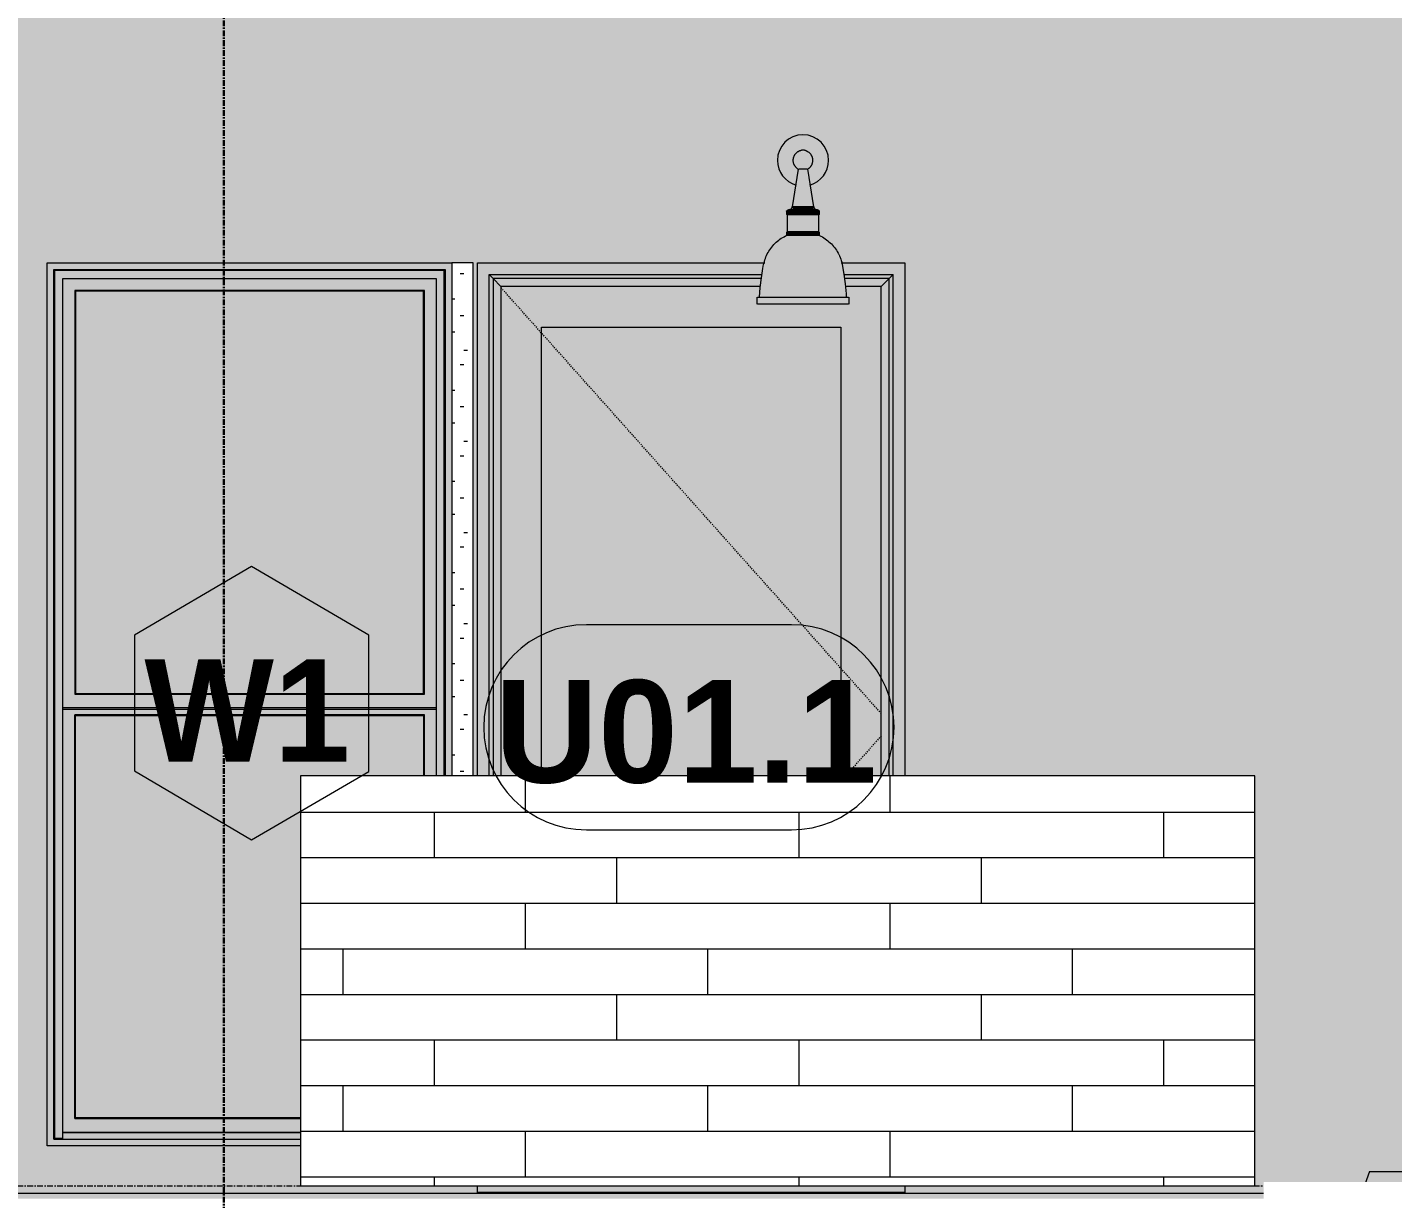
# Model space of a CAD drawing. Header units: inches. Extents: x 1718 to 6958, y -253 to 585.
# Drawn here: x 2810.1 to 2929.9, y -1.1 to 101.7 of the extents above; entities that cross this region are included whole.
import ezdxf

# ---------------------------------------------------------------- set-up
doc = ezdxf.new("R2010")
doc.units = ezdxf.units.IN
doc.header["$MEASUREMENT"] = 0
for name, pattern in [('Dash 1_16_', [0.125, 0.0625, -0.0625]), ('Grid Line 1_2_', [0.875, 0.5, -0.125, 0.125, -0.125]), ('Grid Line 1_2__2_', [0.875, 0.5, -0.125, 0.125, -0.125])]:
    doc.linetypes.add(name, pattern=pattern)
for name, color, linetype, lineweight in [('0-1', 7, 'Continuous', 5), ('A-ANNO-DIMS', 211, 'Continuous', 9), ('A-ANNO-DIMS-96', 211, 'Continuous', 9), ('A-DOOR-7', 31, 'Continuous', 9), ('A-DOOR-9', 31, 'Dash 1_16_', 9), ('A-DOOR-FRAM', 31, 'Continuous', 9), ('A-DOOR-GLAZ', 31, 'Continuous', 9), ('A-DOOR-IDEN', 31, 'Continuous', 9), ('A-FLOR-5', 192, 'Continuous', 5), ('A-FLOR-6', 192, 'Continuous', 9), ('A-FLOR-LEVL-5', 51, 'Grid Line 1_2_', 9), ('A-GLAZ-1', 151, 'Continuous', 9), ('A-GLAZ-2', 57, 'Continuous', 9), ('A-GLAZ-IDEN', 152, 'Continuous', 9), ('A-WALL-7', 113, 'Continuous', 9), ('A-WALL-PATT-3', 111, 'Continuous', 9), ('E-LITE-EQPM', 33, 'Continuous', 9), ('M-EQPM', 50, 'Continuous', 9), ('S-GRID-1', 1, 'Grid Line 1_2__2_', 30)]:
    doc.layers.add(name, color=color, linetype=linetype, lineweight=lineweight)
doc.styles.add('Arial_B', font='arialbd.ttf', dxfattribs={"height": 9})
doc.styles.add('Century Gothic', font='ufonts.com_century-gothic.ttf', dxfattribs={"height": 9})
doc.styles.add('Century Gothic_B', font='GOTHICB.TTF', dxfattribs={"height": 9})
doc.dimstyles.new('OD__1__Tol__', dxfattribs={"dimscale": 12, "dimtxt": 9.397514, "dimasz": 1, "dimexe": 0.75, "dimexo": 0.5, "dimgap": 0.125, "dimtad": 1, "dimdec": 0, "dimzin": 3, "dimdsep": 46, "dimlunit": 4, "dimtxsty": 'Century Gothic', "dimblk1": 'OBLIQUE', "dimblk2": 'OBLIQUE', "dimsah": 1, "dimcen": 0.09, "dimdle": 0.75, "dimazin": 0, "dimtfac": 1, "dimtdec": 4, "dimtix": 1, "dimtmove": 0, "dimatfit": 3, "dimfxl": 1, "dimtvp": 1, "dimtfill": 1, "dimfrac": 2, "dimtolj": 1, "dimtzin": 0, "dimarcsym": 2})

# ---------------------------------------------------------------- blocks, each defined once
blk = doc.blocks.new('CTR - 1st Phase - Structure_rvt-1-BUILDING ELEVATION - COURTYARD - LOOKING WEST')
at = {"layer": 'S-GRID-1'}
blk.add_line((2827.32, -159.84), (2827.32, 470.5), dxfattribs=at)
blk = doc.blocks.new('Bayer Built Door - VISTAGRANDE FLUSH - 37-1_2__ x 81-3_4__ - 1ST FLOOR-V16-BUILDING ELEVATION - COURTYARD - LOOKING WEST')
at = {"layer": 'A-DOOR-FRAM'}
h = blk.add_hatch(color=256, dxfattribs=at)
h.paths.add_polyline_path([(2849.57, 36), (2850.6, 36), (2850.6, 79.97), (2874.57, 79.97), (2874.74, 81), (2849.57, 81), (2849.57, 48.41)], flags=0)
h.paths.add_polyline_path([(2886.04, 36), (2887.07, 36), (2887.07, 81), (2881.48, 81), (2881.57, 80.66), (2881.71, 79.97), (2886.04, 79.97), (2886.04, 48.41)], flags=0)
h = blk.add_hatch(color=256, dxfattribs=at)
h.paths.add_polyline_path([(2885.59, 79.62), (2885.7, 79.62), (2886.04, 79.97), (2881.71, 79.97), (2881.81, 79.62), (2885.01, 79.62)], flags=0)
h.paths.add_polyline_path([(2850.95, 79.62), (2874.5, 79.62), (2874.57, 79.97), (2850.6, 79.97), (2850.76, 79.81)], flags=0)
for points in [[(2850.95, 36), (2850.95, 79.62), (2850.6, 79.97), (2850.6, 36)], [(2851.06, 36), (2851.64, 36), (2851.64, 78.94), (2850.95, 79.62), (2850.95, 36)], [(2885.7, 36), (2885.7, 79.62), (2885.01, 78.94), (2885.01, 36), (2885.59, 36)], [(2886.04, 36), (2886.04, 79.97), (2885.7, 79.62), (2885.7, 36)], [(2855.2, 36), (2855.2, 75.37), (2881.45, 75.37), (2881.45, 36), (2885.01, 36), (2885.01, 78.94), (2881.85, 78.94), (2881.89, 77.98), (2882.13, 77.98), (2882.13, 77.38), (2874.14, 77.38), (2874.14, 77.98), (2874.39, 77.99), (2874.39, 78.94), (2851.64, 78.94), (2851.64, 36), (2853.64, 36)], [(2887.07, -0.63), (2887.07, -0.63), (2887.06, 0), (2849.57, 0), (2849.58, -0.63), (2886.32, -0.63)]]:
    blk.add_hatch(color=256, dxfattribs=at).paths.add_polyline_path(points, flags=0)
h = blk.add_hatch(color=256, dxfattribs=at)
h.paths.add_polyline_path([(2885.01, 78.94), (2885.7, 79.62), (2881.78, 79.6), (2881.81, 79.42), (2881.86, 78.94), (2882.13, 78.94)], flags=0)
h.paths.add_polyline_path([(2851.64, 78.94), (2874.42, 78.94), (2874.46, 79.62), (2850.95, 79.62), (2851.58, 78.99)], flags=0)
at = {"layer": 'A-DOOR-GLAZ'}
blk.add_hatch(color=256, dxfattribs=at).paths.add_polyline_path([(2881.45, 36), (2881.45, 75.37), (2855.2, 75.37), (2855.2, 36), (2865.37, 36)], flags=0)
at = {"layer": 'A-DOOR-9'}
for p, q in [((2885.01, 41.45), (2851.64, 78.83)), ((2885.01, 39.49), (2881.9, 36))]:
    blk.add_line(p, q, dxfattribs=at)
at = {"layer": 'A-DOOR-FRAM'}
for p, q in [((2850.6, 36), (2850.6, 79.97)), ((2850.6, 79.97), (2874.57, 79.97)), ((2850.6, 36), (2850.6, 79.97)), ((2850.6, 79.97), (2874.57, 79.97)), ((2850.6, 79.97), (2850.95, 79.62)), ((2850.95, 79.62), (2851.64, 78.94)), ((2874.5, 79.62), (2850.95, 79.62)), ((2850.95, 79.62), (2850.95, 36)), ((2881.71, 79.97), (2886.04, 79.97)), ((2881.71, 79.97), (2886.04, 79.97)), ((2885.7, 79.62), (2881.77, 79.62)), ((2885.7, 79.62), (2885.01, 78.94)), ((2886.04, 79.97), (2885.7, 79.62)), ((2885.7, 36), (2885.7, 79.62)), ((2886.04, 36), (2886.04, 79.97)), ((2886.04, 36), (2886.04, 79.97)), ((2874.42, 78.94), (2851.64, 78.94)), ((2851.64, 78.94), (2851.64, 36)), ((2885.01, 78.94), (2881.85, 78.94)), ((2885.01, 36), (2885.01, 78.94)), ((2855.2, 75.37), (2881.45, 75.37)), ((2855.2, 36), (2855.2, 75.37)), ((2881.45, 75.37), (2881.45, 36)), ((2849.57, -0.63), (2849.57, 0)), ((2849.57, -0.63), (2849.57, -0.58)), ((2887.07, -0.58), (2849.57, -0.58)), ((2887.07, 0), (2887.07, -0.63)), ((2887.07, -0.58), (2887.07, -0.63))]:
    blk.add_line(p, q, dxfattribs=at)
blk = doc.blocks.new('VISA-OW2400-02-SASS - OW2400-L30K-MVOLT-V22-BUILDING ELEVATION - COURTYARD - LOOKING WEST')
at = {"layer": 'E-LITE-EQPM'}
h = blk.add_hatch(color=256, dxfattribs=at)
h.paths.add_polyline_path([(2878.73, 87.83), (2879.26, 88.05), (2879.73, 88.41), (2880.08, 88.88), (2880.31, 89.42), (2880.39, 90), (2880.31, 90.58), (2880.08, 91.13), (2879.73, 91.59), (2879.26, 91.95), (2878.72, 92.17), (2878.14, 92.25), (2877.55, 92.17), (2877.01, 91.95), (2876.55, 91.59), (2876.19, 91.13), (2875.96, 90.58), (2875.89, 90), (2875.96, 89.42), (2876.19, 88.88), (2876.55, 88.41), (2877.01, 88.05), (2877.54, 87.83), (2877.75, 89.24), (2877.41, 89.55), (2877.37, 89.68), (2877.35, 89.69), (2877.3, 90.05), (2877.4, 90.32), (2877.41, 90.39), (2877.42, 90.44), (2877.72, 90.73), (2877.82, 90.75), (2877.98, 90.85), (2877.99, 90.79), (2878.05, 90.77), (2878.14, 90.71), (2878.2, 90.77), (2878.15, 90.79), (2878.23, 90.85), (2878.47, 90.71), (2878.39, 90.83), (2878.55, 90.75), (2878.69, 90.65), (2878.85, 90.46), (2878.96, 90.19), (2878.97, 90.02), (2878.9, 89.66), (2878.84, 89.63), (2878.75, 89.41), (2878.68, 89.35), (2878.5, 89.22), (2878.72, 87.89)], flags=0)
h.paths.add_polyline_path([(2878.14, 90.77), (2878.04, 90.79), (2878.07, 90.87), (2878.14, 90.77)], flags=0)
h = blk.add_hatch(color=256, dxfattribs=at)
h.paths.add_polyline_path([(2877.89, 89.22), (2878.14, 89.22), (2878.14, 90.71), (2877.98, 90.79), (2877.95, 90.79), (2877.94, 90.84), (2877.83, 90.79), (2877.79, 90.79), (2877.4, 90.41), (2877.4, 90.32), (2877.33, 90.2), (2877.31, 89.97), (2877.37, 89.68), (2877.41, 89.65), (2877.41, 89.54), (2877.77, 89.22), (2877.87, 89.22)], flags=0)
h.paths.add_polyline_path([(2878.14, 90.77), (2878.07, 90.87), (2878.04, 90.79), (2878.13, 90.77)], flags=0)
for points in [[(2878.43, 89.22), (2878.5, 89.22), (2878.82, 89.53), (2878.86, 89.67), (2878.9, 89.67), (2878.97, 89.82), (2878.97, 90.02), (2878.96, 90.19), (2878.82, 90.5), (2878.69, 90.65), (2878.47, 90.8), (2878.39, 90.81), (2878.39, 90.75), (2878.18, 90.84), (2878.14, 90.77), (2878.23, 90.77), (2878.14, 90.67), (2878.14, 89.22), (2878.41, 89.22)], [(2877.93, 85.93), (2878.14, 85.93), (2878.14, 89.22), (2877.77, 89.22), (2877.27, 85.93), (2877.86, 85.93)], [(2878.23, 85.93), (2879.04, 85.93), (2878.47, 89.22), (2878.14, 89.22), (2878.14, 85.93)], [(2877.84, 85.29), (2878.14, 85.29), (2878.13, 85.54), (2876.69, 85.54), (2876.69, 85.29), (2877.82, 85.29)], [(2876.88, 83.72), (2878.14, 83.72), (2878.14, 85.22), (2876.75, 85.22), (2876.78, 83.72), (2876.85, 83.72)], [(2877.86, 85.54), (2878.14, 85.54), (2878.13, 85.65), (2878.14, 85.67), (2878.13, 85.7), (2877.14, 85.67), (2877.13, 85.65), (2876.85, 85.62), (2876.78, 85.54), (2877.86, 85.54)], [(2877.24, 85.22), (2878.14, 85.22), (2878.12, 85.29), (2876.88, 85.29), (2876.94, 85.22), (2877.19, 85.22)], [(2878.13, 85.7), (2878.14, 85.73), (2878.14, 85.93), (2877.24, 85.93), (2877.19, 85.81), (2877.27, 85.81), (2877.27, 85.75), (2877.36, 85.73), (2877.39, 85.71), (2877.58, 85.72), (2877.79, 85.72), (2877.97, 85.7), (2878.03, 85.7)], [(2878.61, 85.7), (2878.89, 85.72), (2878.92, 85.75), (2879.04, 85.74), (2879.02, 85.77), (2879.04, 85.8), (2879.13, 85.78), (2879.13, 85.8), (2879.04, 85.93), (2878.14, 85.93), (2878.14, 85.7), (2878.52, 85.71), (2878.61, 85.7)], [(2878.83, 85.54), (2879.49, 85.54), (2879.39, 85.64), (2878.14, 85.7), (2878.14, 85.67), (2878.14, 85.65), (2878.14, 85.54), (2878.74, 85.54)], [(2878.14, 85.29), (2879.59, 85.29), (2879.59, 85.54), (2878.14, 85.54)], [(2878.83, 85.22), (2879.33, 85.22), (2879.39, 85.29), (2878.14, 85.29), (2878.14, 85.22), (2878.77, 85.22)], [(2879.43, 83.72), (2879.52, 83.72), (2879.52, 85.22), (2878.14, 85.22), (2878.14, 83.72), (2879.39, 83.72)], [(2874.94, 80.85), (2878.14, 80.85), (2878.14, 83.41), (2876.69, 83.41), (2875.8, 82.8), (2875.09, 81.93), (2874.74, 80.85)], [(2877.37, 83.41), (2878.14, 83.41), (2878.14, 83.66), (2876.69, 83.66), (2876.69, 83.41), (2877.34, 83.41)], [(2877.94, 83.66), (2878.14, 83.66), (2878.14, 83.72), (2876.94, 83.72), (2876.93, 83.66), (2877.89, 83.66)], [(2878.48, 83.66), (2879.39, 83.66), (2879.33, 83.72), (2878.14, 83.72), (2878.14, 83.66), (2878.44, 83.66)], [(2879.53, 83.41), (2879.59, 83.41), (2879.59, 83.66), (2878.14, 83.66), (2878.14, 83.41), (2879.49, 83.41)], [(2881.2, 80.85), (2881.53, 80.85), (2881.12, 82.01), (2880.33, 82.91), (2879.53, 83.41), (2878.14, 83.41), (2878.14, 80.85), (2881.18, 80.85)], [(2874.39, 77.98), (2878.14, 77.98), (2878.14, 80.85), (2874.74, 80.85), (2874.44, 79.24), (2874.39, 78.32), (2874.39, 77.99)], [(2881.89, 77.98), (2881.84, 79.01), (2881.77, 79.62), (2881.53, 80.85), (2878.14, 80.85), (2878.14, 77.98), (2881.86, 77.98)], [(2875.88, 77.38), (2878.14, 77.38), (2878.14, 77.98), (2874.14, 77.96), (2874.14, 77.38), (2875.69, 77.38)], [(2880.58, 77.38), (2882.13, 77.38), (2882.13, 77.98), (2878.14, 77.98), (2878.14, 77.38), (2880.28, 77.38)]]:
    blk.add_hatch(color=256, dxfattribs=at).paths.add_polyline_path(points, flags=0)
for p, q in [((2877.71, 89.22), (2877.19, 85.93)), ((2878.14, 89.22), (2877.77, 89.22)), ((2878.5, 89.22), (2878.14, 89.22)), ((2879.08, 85.93), (2878.56, 89.22)), ((2876.69, 85.54), (2876.69, 85.29)), ((2878.14, 85.54), (2876.69, 85.54)), ((2876.69, 85.29), (2876.75, 85.22)), ((2878.14, 85.29), (2876.69, 85.29)), ((2876.75, 85.22), (2876.75, 83.72)), ((2878.14, 85.22), (2876.75, 85.22)), ((2878.14, 85.7), (2877.02, 85.7)), ((2877.19, 85.7), (2877.45, 85.7)), ((2878.14, 85.93), (2877.24, 85.93)), ((2879.04, 85.93), (2878.14, 85.93)), ((2879.25, 85.7), (2878.14, 85.7)), ((2879.59, 85.54), (2878.14, 85.54)), ((2879.59, 85.29), (2878.14, 85.29)), ((2879.52, 85.22), (2878.14, 85.22)), ((2878.82, 85.7), (2879.25, 85.7)), ((2879.52, 85.22), (2879.59, 85.29)), ((2879.52, 83.72), (2879.52, 85.22)), ((2879.59, 85.29), (2879.59, 85.54)), ((2876.75, 83.72), (2876.69, 83.66)), ((2876.69, 83.66), (2876.69, 83.41)), ((2878.14, 83.66), (2876.69, 83.66)), ((2878.14, 83.41), (2876.69, 83.41)), ((2878.14, 83.72), (2876.75, 83.72)), ((2879.52, 83.72), (2878.14, 83.72)), ((2879.59, 83.66), (2878.14, 83.66)), ((2879.59, 83.41), (2878.14, 83.41)), ((2879.59, 83.66), (2879.52, 83.72)), ((2879.59, 83.41), (2879.59, 83.66)), ((2874.08, 77.98), (2874.08, 77.38)), ((2874.14, 77.98), (2878.14, 77.98)), ((2878.14, 77.98), (2882.13, 77.98)), ((2882.13, 77.98), (2882.13, 77.98)), ((2882.19, 77.38), (2882.19, 77.98)), ((2878.14, 77.38), (2874.14, 77.38)), ((2882.13, 77.38), (2878.14, 77.38)), ((2882.13, 77.38), (2882.13, 77.38))]:
    blk.add_line(p, q, dxfattribs=at)
at = {"layer": 'E-LITE-EQPM', "flags": 128}
for points in [[(2877.71, 89.22), (2877.68, 89.24), (2877.65, 89.26), (2877.62, 89.29), (2877.6, 89.31), (2877.57, 89.34), (2877.54, 89.36), (2877.52, 89.39), (2877.49, 89.42), (2877.47, 89.45), (2877.45, 89.48), (2877.43, 89.51), (2877.41, 89.54), (2877.39, 89.57), (2877.37, 89.6), (2877.36, 89.64), (2877.35, 89.67), (2877.33, 89.71), (2877.32, 89.74), (2877.31, 89.78), (2877.3, 89.81), (2877.3, 89.85), (2877.29, 89.89), (2877.29, 89.92), (2877.29, 89.96), (2877.28, 90), (2877.29, 90.03), (2877.29, 90.07), (2877.29, 90.11), (2877.3, 90.14), (2877.3, 90.18), (2877.31, 90.22), (2877.32, 90.25), (2877.33, 90.29), (2877.34, 90.32), (2877.36, 90.36), (2877.37, 90.39), (2877.39, 90.42), (2877.4, 90.46), (2877.42, 90.49), (2877.44, 90.52), (2877.46, 90.55), (2877.49, 90.58), (2877.51, 90.61), (2877.54, 90.63), (2877.56, 90.66), (2877.59, 90.68), (2877.62, 90.71), (2877.64, 90.73), (2877.67, 90.75), (2877.7, 90.77), (2877.74, 90.79), (2877.77, 90.81), (2877.8, 90.83), (2877.83, 90.84), (2877.87, 90.86), (2877.9, 90.87), (2877.94, 90.88), (2877.97, 90.89), (2878.01, 90.9), (2878.05, 90.91), (2878.08, 90.91), (2878.12, 90.92), (2878.14, 90.92)], [(2878.14, 90.92), (2878.17, 90.92), (2878.21, 90.91), (2878.25, 90.91), (2878.28, 90.9), (2878.32, 90.89), (2878.35, 90.88), (2878.39, 90.87), (2878.42, 90.85), (2878.46, 90.84), (2878.49, 90.82), (2878.52, 90.8), (2878.55, 90.78), (2878.58, 90.76), (2878.61, 90.74), (2878.64, 90.72), (2878.67, 90.7), (2878.7, 90.67), (2878.72, 90.65), (2878.75, 90.62), (2878.77, 90.59), (2878.8, 90.56), (2878.82, 90.53), (2878.84, 90.5), (2878.86, 90.47), (2878.88, 90.44), (2878.89, 90.41), (2878.91, 90.37), (2878.92, 90.34), (2878.94, 90.3), (2878.95, 90.27), (2878.96, 90.23), (2878.97, 90.2), (2878.97, 90.16), (2878.98, 90.12), (2878.98, 90.09), (2878.99, 90.05), (2878.99, 90.01), (2878.99, 89.98), (2878.99, 89.94), (2878.98, 89.9), (2878.98, 89.87), (2878.97, 89.83), (2878.96, 89.79), (2878.96, 89.76), (2878.94, 89.72), (2878.93, 89.69), (2878.92, 89.65), (2878.91, 89.62), (2878.89, 89.59), (2878.87, 89.55), (2878.85, 89.52), (2878.83, 89.49), (2878.81, 89.46), (2878.79, 89.43), (2878.77, 89.4), (2878.74, 89.38), (2878.72, 89.35), (2878.69, 89.32), (2878.66, 89.3), (2878.63, 89.28), (2878.6, 89.25), (2878.57, 89.23), (2878.56, 89.22)], [(2876.69, 85.54), (2876.7, 85.56), (2876.71, 85.57), (2876.72, 85.58), (2876.74, 85.59), (2876.75, 85.61), (2876.77, 85.62), (2876.78, 85.63), (2876.8, 85.64), (2876.81, 85.65), (2876.83, 85.66), (2876.84, 85.66), (2876.86, 85.67), (2876.88, 85.68), (2876.89, 85.68), (2876.91, 85.69), (2876.93, 85.69), (2876.95, 85.7), (2876.96, 85.7), (2876.97, 85.7)], [(2876.97, 85.7), (2876.97, 85.7), (2876.98, 85.7), (2876.99, 85.7), (2877, 85.71), (2877.01, 85.71), (2877.02, 85.71), (2877.03, 85.71), (2877.04, 85.71), (2877.05, 85.72), (2877.05, 85.72), (2877.06, 85.72), (2877.07, 85.73), (2877.08, 85.73), (2877.09, 85.74), (2877.09, 85.74), (2877.1, 85.75), (2877.11, 85.75), (2877.11, 85.76), (2877.12, 85.76), (2877.13, 85.77), (2877.13, 85.78), (2877.14, 85.78), (2877.14, 85.79), (2877.15, 85.8), (2877.16, 85.81), (2877.16, 85.81), (2877.16, 85.82), (2877.17, 85.83), (2877.17, 85.84), (2877.18, 85.85), (2877.18, 85.85), (2877.18, 85.86), (2877.18, 85.87), (2877.19, 85.88), (2877.19, 85.89), (2877.19, 85.9), (2877.19, 85.91), (2877.19, 85.92), (2877.19, 85.93), (2877.19, 85.93)], [(2879.08, 85.93), (2879.08, 85.92), (2879.08, 85.91), (2879.08, 85.9), (2879.08, 85.89), (2879.09, 85.88), (2879.09, 85.87), (2879.09, 85.87), (2879.09, 85.86), (2879.1, 85.85), (2879.1, 85.84), (2879.1, 85.83), (2879.11, 85.82), (2879.11, 85.82), (2879.12, 85.81), (2879.12, 85.8), (2879.13, 85.79), (2879.13, 85.79), (2879.14, 85.78), (2879.14, 85.77), (2879.15, 85.77), (2879.16, 85.76), (2879.16, 85.75), (2879.17, 85.75), (2879.18, 85.74), (2879.19, 85.74), (2879.19, 85.73), (2879.2, 85.73), (2879.21, 85.72), (2879.22, 85.72), (2879.23, 85.72), (2879.23, 85.71), (2879.24, 85.71), (2879.25, 85.71), (2879.26, 85.71), (2879.27, 85.71), (2879.28, 85.7), (2879.29, 85.7), (2879.3, 85.7), (2879.3, 85.7), (2879.31, 85.7)], [(2879.31, 85.7), (2879.32, 85.7), (2879.34, 85.69), (2879.36, 85.69), (2879.38, 85.68), (2879.39, 85.68), (2879.41, 85.67), (2879.43, 85.66), (2879.44, 85.66), (2879.46, 85.65), (2879.48, 85.64), (2879.49, 85.63), (2879.51, 85.62), (2879.52, 85.61), (2879.53, 85.59), (2879.55, 85.58), (2879.56, 85.57), (2879.57, 85.56), (2879.58, 85.54), (2879.59, 85.54)], [(2874.69, 80.85), (2874.72, 80.99), (2874.75, 81.12), (2874.79, 81.26), (2874.84, 81.4), (2874.89, 81.53), (2874.95, 81.66), (2875.01, 81.79), (2875.08, 81.91), (2875.15, 82.04), (2875.23, 82.16), (2875.31, 82.28), (2875.4, 82.39), (2875.49, 82.5), (2875.58, 82.61), (2875.68, 82.71), (2875.79, 82.81), (2875.89, 82.9), (2876.01, 82.99), (2876.12, 83.08), (2876.24, 83.16), (2876.36, 83.23), (2876.48, 83.3), (2876.61, 83.37), (2876.69, 83.41)], [(2879.59, 83.41), (2879.71, 83.34), (2879.84, 83.28), (2879.96, 83.2), (2880.08, 83.12), (2880.2, 83.04), (2880.31, 82.95), (2880.42, 82.86), (2880.53, 82.77), (2880.63, 82.67), (2880.73, 82.56), (2880.82, 82.45), (2880.91, 82.34), (2881, 82.23), (2881.08, 82.11), (2881.15, 81.99), (2881.22, 81.86), (2881.29, 81.74), (2881.35, 81.61), (2881.4, 81.47), (2881.45, 81.34), (2881.5, 81.2), (2881.54, 81.07), (2881.57, 80.93), (2881.59, 80.85)], [(2874.33, 77.98), (2874.39, 78.83), (2874.49, 79.68), (2874.63, 80.52), (2874.69, 80.85)], [(2881.59, 80.85), (2881.73, 80), (2881.84, 79.16), (2881.92, 78.3), (2881.94, 77.98)]]:
    blk.add_lwpolyline(points, dxfattribs=at)
at = {"layer": 'E-LITE-EQPM'}
for start, end in [(360, 180), (180, 254.7454), (285.2546, 360)]:
    blk.add_arc((2878.14, 90), 2.25, start, end, dxfattribs=at)
blk = doc.blocks.new('22142613 - Roof Drains - Type A - 15_ Strainer - 8_ Drain-2082947-BUILDING ELEVATION - COURTYARD - LOOKING WEST')
at = {"layer": 'M-EQPM'}
h = blk.add_hatch(color=256, dxfattribs=at)
h.paths.add_polyline_path([(2930.96, -4), (2931.61, -4), (2931.61, 0.13), (2932.11, 0.13), (2932.11, -4), (2933.44, -4), (2932.99, 0.13), (2933.43, 0.13), (2933.92, -4), (2935.13, -4), (2934.57, -1.59), (2934.18, -1.13), (2934.48, -1.13), (2934.2, 0.13), (2934.61, 0.13), (2934.89, -1.13), (2935.61, -1.1), (2935.27, 0.13), (2935.53, 0.13), (2935.95, -1.13), (2936.4, -1.13), (2935.98, 0.13), (2936.11, 0.13), (2936.6, -1.13), (2936.75, -1.13), (2935.8, 1.25), (2927.86, 1.25), (2926.97, -1.13), (2927.16, -1.11), (2927.61, 0.13), (2927.77, 0.11), (2927.32, -1.13), (2927.81, -1.1), (2928.22, 0.13), (2928.48, 0.1), (2928.1, -1.13), (2928.83, -1.13), (2929.11, 0.13), (2929.51, 0.1), (2929.24, -1.13), (2929.54, -1.13), (2929.13, -1.61), (2928.59, -4), (2929.8, -4), (2930.29, 0.13), (2930.77, 0.13), (2930.28, -4), (2930.72, -4)], flags=0)
h.paths.add_polyline_path([(2936.05, -4), (2935.21, -2.55), (2935.54, -4)], flags=0)
h.paths.add_polyline_path([(2927.67, -4), (2928.19, -4), (2928.51, -2.55), (2927.68, -3.98)], flags=0)
for points in [[(2927.15, -1.13), (2927.32, -1.11), (2927.74, 0.13), (2927.6, 0.11), (2927.16, -1.11)], [(2927.8, -1.13), (2928.11, -1.1), (2928.49, 0.13), (2928.18, 0.1), (2927.81, -1.1)], [(2930.24, -4), (2930.24, -1.13), (2930.62, -1.13), (2930.73, 0.13), (2930.28, 0.09), (2929.8, -4), (2930.05, -4)], [(2933.48, -4), (2933.92, -4), (2933.43, 0.13), (2932.96, 0.13), (2933.1, -1.13), (2933.48, -1.13), (2933.48, -3.75)], [(2935.65, -1.13), (2935.92, -1.13), (2935.53, 0.13), (2935.23, 0.13), (2935.62, -1.13)], [(2936.57, -1.13), (2936.11, 0.13), (2935.95, 0.13), (2936.4, -1.13)], [(2936.75, -1.13), (2936.76, -1.13), (2936.7, -0.98)], [(2927.6, -5), (2937.94, -5), (2937.94, -4), (2925.78, -4), (2925.78, -5), (2927.09, -5)], [(2927.86, -21.8), (2935.86, -21.8), (2935.85, -21), (2927.86, -21)]]:
    blk.add_hatch(color=256, dxfattribs=at).paths.add_polyline_path(points, flags=0)
h = blk.add_hatch(color=256, dxfattribs=at)
h.paths.add_polyline_path([(2928.51, -4), (2928.51, -2.55), (2928.22, -4)], flags=0)
h.paths.add_polyline_path([(2928.83, -1.13), (2929.24, -1.13), (2929.52, 0.13), (2929.1, 0.1), (2928.86, -1)], flags=0)
h = blk.add_hatch(color=256, dxfattribs=at)
h.paths.add_polyline_path([(2935.21, -4), (2935.54, -4), (2935.21, -2.55), (2935.21, -3.75)], flags=0)
h.paths.add_polyline_path([(2934.48, -1.13), (2934.89, -1.13), (2934.61, 0.13), (2934.2, 0.13), (2934.38, -0.65)], flags=0)
for p, q in [((2927.86, 1.25), (2927.43, 0.13)), ((2927.86, 1.25), (2935.86, 1.25)), ((2936.29, 0.13), (2935.86, 1.25)), ((2926.96, -1.13), (2927.44, 0.13)), ((2927.45, 0.13), (2926.97, -1.13)), ((2927.15, -1.13), (2927.61, 0.13)), ((2927.77, 0.13), (2927.32, -1.13)), ((2927.44, 0.13), (2927.43, 0.13)), ((2927.43, 0.13), (2927.45, 0.13)), ((2927.61, 0.13), (2927.77, 0.13)), ((2927.8, -1.13), (2928.19, 0.13)), ((2928.49, 0.13), (2928.1, -1.13)), ((2928.19, 0.13), (2928.49, 0.13)), ((2928.83, -1.13), (2929.11, 0.13)), ((2929.11, 0.13), (2929.52, 0.13)), ((2929.52, 0.13), (2929.24, -1.13)), ((2930.29, 0.13), (2930.77, 0.13)), ((2931.61, 0.13), (2932.11, 0.13)), ((2932.96, 0.13), (2933.43, 0.13)), ((2934.48, -1.13), (2934.2, 0.13)), ((2934.2, 0.13), (2934.61, 0.13)), ((2934.61, 0.13), (2934.89, -1.13)), ((2935.62, -1.13), (2935.23, 0.13)), ((2935.23, 0.13), (2935.53, 0.13)), ((2935.53, 0.13), (2935.92, -1.13)), ((2936.4, -1.13), (2935.95, 0.13)), ((2935.95, 0.13), (2936.11, 0.13)), ((2936.11, 0.13), (2936.57, -1.13)), ((2936.75, -1.13), (2936.27, 0.13)), ((2936.27, 0.13), (2936.29, 0.13)), ((2936.29, 0.13), (2936.28, 0.13)), ((2936.28, 0.13), (2936.76, -1.13)), ((2928.19, -4), (2928.51, -2.55)), ((2935.21, -2.55), (2935.54, -4)), ((2925.73, -4), (2937.99, -4)), ((2937.99, -5), (2925.73, -5)), ((2927.86, -21), (2927.86, -21.8)), ((2935.86, -21.8), (2935.86, -21)), ((2935.86, -21.8), (2927.86, -21.8))]:
    blk.add_line(p, q, dxfattribs=at)
at = {"layer": 'M-EQPM', "flags": 128}
for points in [[(2929.8, -4), (2930.05, -1.93), (2930.29, 0.13)], [(2930.77, 0.13), (2930.52, -1.93), (2930.28, -4)], [(2931.61, -4), (2931.61, -1.93), (2931.61, 0.13)], [(2932.11, 0.13), (2932.11, -1.93), (2932.11, -4)], [(2933.44, -4), (2933.2, -1.93), (2932.96, 0.13)], [(2933.43, 0.13), (2933.68, -1.93), (2933.92, -4)], [(2929.13, -1.61), (2929.06, -1.93), (2928.59, -4)], [(2935.13, -4), (2934.66, -1.93), (2934.59, -1.61)]]:
    blk.add_lwpolyline(points, dxfattribs=at)
blk = doc.blocks.new('Window-Double_Hung-Marvin-Essential - ESDH3066 - 1st Floor-V57-BUILDING ELEVATION - COURTYARD - LOOKING WEST')
at = {"layer": 'A-GLAZ-1'}
for points in [[(2834.05, 3.5), (2834.05, 4.09), (2812.41, 4.09), (2812.45, 80.41), (2846.74, 80.41), (2846.74, 36), (2847.32, 36), (2847.32, 81), (2811.82, 81), (2811.82, 3.5), (2831.86, 3.5)], [(2812.41, 4.09), (2812.49, 4.17), (2812.49, 80.33), (2812.41, 80.41), (2812.41, 4.17)], [(2844.92, 80.33), (2846.7, 80.37), (2846.7, 80.41), (2812.45, 80.37), (2812.49, 80.33), (2831.86, 80.33)], [(2812.49, 4.17), (2813.2, 4.17), (2813.2, 79.63), (2845.95, 79.63), (2845.95, 36), (2846.66, 36), (2846.66, 80.33), (2812.49, 80.33), (2812.49, 4.17)], [(2846.74, 36), (2846.74, 80.41), (2846.66, 80.33), (2846.66, 36)], [(2814.29, 78.53), (2844.85, 78.53), (2844.85, 78.59), (2814.23, 78.59)], [(2814.23, 43.16), (2814.29, 43.22), (2814.29, 78.53), (2814.23, 78.53), (2814.23, 43.22)], [(2844.85, 43.22), (2844.85, 78.53), (2814.29, 78.53), (2814.29, 43.22), (2831.86, 43.22)], [(2844.92, 43.16), (2844.92, 78.59), (2844.85, 78.53), (2844.85, 43.22)], [(2844.92, 43.16), (2844.85, 43.22), (2814.29, 43.22), (2814.29, 43.16), (2844.85, 43.16)], [(2845.35, 41.81), (2845.95, 41.81), (2845.95, 41.94), (2813.2, 41.94), (2813.2, 41.81), (2844.92, 41.81)], [(2834.05, 4.69), (2834.05, 5.91), (2814.23, 5.91), (2814.23, 41.34), (2844.92, 41.34), (2844.92, 36), (2845.95, 36), (2845.95, 41.81), (2813.2, 41.78), (2813.2, 4.69), (2831.86, 4.69)], [(2814.29, 41.28), (2844.85, 41.28), (2844.85, 41.34), (2814.23, 41.34)], [(2814.23, 5.91), (2814.29, 5.97), (2814.29, 41.28), (2814.23, 41.28), (2814.23, 5.97)], [(2814.29, 5.97), (2834.05, 5.97), (2834.05, 36), (2844.85, 36), (2844.85, 41.28), (2814.29, 41.28), (2814.29, 24.48)], [(2844.92, 36), (2844.92, 41.34), (2844.85, 41.28), (2844.85, 36)], [(2814.23, 5.91), (2834.05, 5.91), (2834.05, 5.97), (2814.29, 5.97)], [(2814.23, 4.09), (2834.05, 4.12), (2834.05, 4.66), (2813.2, 4.65), (2813.2, 4.17), (2812.49, 4.17), (2812.41, 4.09), (2813.79, 4.09)], [(2812.41, 4.09), (2812.41, 4.09), (2812.41, 4.17)]]:
    blk.add_hatch(color=256, dxfattribs=at).paths.add_polyline_path(points, flags=0)
h = blk.add_hatch(color=256, dxfattribs=at)
h.paths.add_polyline_path([(2813.2, 41.94), (2845.95, 41.94), (2845.95, 79.63), (2813.2, 79.63), (2813.2, 42.12)], flags=0)
h.paths.add_polyline_path([(2844.92, 43.16), (2814.23, 43.16), (2814.23, 78.59), (2844.92, 78.59), (2844.92, 48.41)], flags=0)
at = {"layer": 'A-GLAZ-2'}
h = blk.add_hatch(dxfattribs=at)
h.set_pattern_fill('FP_67', color=256, style=0, pattern_type=2)
h.set_pattern_definition([(180, (2811.254, -14.84), (1e-15, 8), [0.33, -7.67]), (180, (2808.694, -14.68), (1e-15, 8), [0.33, -7.67]), (180, (2810.134, -12.92), (1e-15, 8), [0.33, -7.67]), (180, (2808.374, -11.64), (1e-15, 8), [0.33, -7.67]), (180, (2810.454, -11.16), (1e-15, 8), [0.33, -7.67]), (180, (2809.814, -9.24), (1e-15, 8), [0.33, -7.67]), (180, (2810.934, -7.8), (1e-15, 8), [0.33, -7.67]), (180, (2808.374, -7.96), (1e-15, 8), [0.33, -7.67]), (180, (2806.454, -7.64), (1e-15, 8), [0.33, -7.67]), (180, (2805.494, -9.56), (1e-15, 8), [0.33, -7.67]), (180, (2803.894, -9.72), (1e-15, 8), [0.33, -7.67]), (180, (2803.894, -12.6), (1e-15, 8), [0.33, -7.67]), (180, (2805.334, -13.56), (1e-15, 8), [0.33, -7.67]), (180, (2807.574, -13.08), (1e-15, 8), [0.33, -7.67]), (180, (2806.134, -11.64), (1e-15, 8), [0.33, -7.67]), (180, (2807.574, -10.2), (1e-15, 8), [0.33, -7.67]), (180, (2804.214, -14.68), (1e-15, 8), [0.33, -7.67])])
h.paths.add_polyline_path([(2848.27, 36), (2849.2, 36), (2849.2, 81), (2847.32, 81), (2847.32, 36)], flags=0)
at = {"layer": 'A-GLAZ-1'}
for p, q in [((2812.41, 4.09), (2812.41, 80.41)), ((2812.49, 80.33), (2812.41, 80.41)), ((2812.41, 80.41), (2846.74, 80.41)), ((2812.49, 4.17), (2812.49, 80.33)), ((2846.66, 80.33), (2812.49, 80.33)), ((2846.66, 80.33), (2846.74, 80.41)), ((2846.66, 36), (2846.66, 80.33)), ((2846.74, 80.41), (2846.74, 36)), ((2847.32, 81), (2847.32, 36)), ((2849.2, 81), (2847.32, 81)), ((2849.2, 36), (2849.2, 81)), ((2813.2, 4.17), (2813.2, 79.63)), ((2813.2, 79.63), (2845.95, 79.63)), ((2845.95, 79.63), (2845.95, 36)), ((2814.23, 78.59), (2814.29, 78.53)), ((2814.23, 78.59), (2814.23, 43.16)), ((2844.92, 78.59), (2814.23, 78.59)), ((2844.85, 78.53), (2814.29, 78.53)), ((2814.29, 78.53), (2814.29, 43.22)), ((2844.92, 78.59), (2844.85, 78.53)), ((2844.85, 43.22), (2844.85, 78.53)), ((2844.92, 43.16), (2844.92, 78.59)), ((2814.29, 43.22), (2814.23, 43.16)), ((2814.23, 43.16), (2844.92, 43.16)), ((2814.29, 43.22), (2844.85, 43.22)), ((2844.92, 43.16), (2844.85, 43.22)), ((2845.95, 41.94), (2813.2, 41.94)), ((2845.95, 41.81), (2813.2, 41.81)), ((2844.92, 41.34), (2814.23, 41.34)), ((2814.23, 41.34), (2814.29, 41.28)), ((2814.23, 5.91), (2814.23, 41.34)), ((2814.29, 41.28), (2844.85, 41.28)), ((2814.29, 5.97), (2814.29, 41.28)), ((2844.85, 41.28), (2844.92, 41.34)), ((2844.85, 41.28), (2844.85, 36)), ((2844.92, 36), (2844.92, 41.34)), ((2814.29, 5.97), (2814.23, 5.91)), ((2814.23, 5.91), (2834.05, 5.91)), ((2834.05, 5.97), (2814.29, 5.97)), ((2812.49, 4.17), (2812.41, 4.09)), ((2812.41, 4.09), (2834.05, 4.09)), ((2813.2, 4.17), (2812.49, 4.17)), ((2834.05, 4.69), (2813.2, 4.69)), ((2834.05, 4.66), (2813.2, 4.66))]:
    blk.add_line(p, q, dxfattribs=at)
blk = doc.blocks.new('Door Tag - Type Mark-1198267-BUILDING ELEVATION - COURTYARD - LOOKING WEST')
at = {"layer": 'A-DOOR-IDEN'}
for p, q in [((2263.67, 189.87), (2245.67, 189.87)), ((2245.67, 171.87), (2263.67, 171.87))]:
    blk.add_line(p, q, dxfattribs=at)
for centre, start, end in [((2245.67, 180.87), 90, 270), ((2263.67, 180.87), 270, 90)]:
    blk.add_arc(centre, 9, start, end, dxfattribs=at)
blk = doc.blocks.new('DIMBLOCK2-BUILDING ELEVATION - COURTYARD - LOOKING WEST')
at = {"layer": 'A-ANNO-DIMS-96'}
for p, q in [((2933.84, -19.04), (2933.84, 0)), ((2931.36, -9), (2942.84, -9)), ((2933.84, -9), (2931.36, -9)), ((2931.36, -10.04), (2942.84, -10.04)), ((2933.84, -10.04), (2931.36, -10.04))]:
    blk.add_line(p, q, dxfattribs=at)
at = {"layer": 'A-ANNO-DIMS-96', "lineweight": 50}
for p, q in [((2933.84, -9), (2927.84, -3)), ((2933.84, -10.04), (2927.84, -4.04)), ((2933.84, -9), (2939.84, -15)), ((2933.84, -10.04), (2939.84, -16.04))]:
    blk.add_line(p, q, dxfattribs=at)
at = {"layer": 'A-ANNO-DIMS-96', "color": 0, "insert": (2920.81, -14.97), "char_height": 9, "width": 13.067, "attachment_point": 1, "rotation": 90, "line_spacing_factor": 0.984502, "style": 'Century Gothic', "bg_fill": 3, "box_fill_scale": 1.25, "bg_fill_color": 256, "bg_fill_true_color": 13158600, "bg_fill_transparency": 0}
blk.add_mtext('1"', dxfattribs=at)
blk = doc.blocks.new('_Oblique')
at = {"color": 0, "linetype": 'ByBlock', "lineweight": -2}
blk.add_line((-0.5, -0.5), (0.5, 0.5), dxfattribs=at)
blk = doc.blocks.new('Window Tag - ONE-2920521-BUILDING ELEVATION - COURTYARD - LOOKING WEST')
at = {"layer": 'A-GLAZ-IDEN'}
for p, q in [((2350.61, 321.87), (2340.33, 315.82)), ((2360.88, 315.82), (2350.61, 321.87)), ((2340.33, 315.82), (2340.33, 303.93)), ((2360.88, 303.88), (2360.88, 315.82)), ((2340.33, 303.93), (2350.61, 297.87)), ((2350.61, 297.87), (2360.88, 303.88))]:
    blk.add_line(p, q, dxfattribs=at)

msp = doc.modelspace()

# ---------------------------------------------------------------- hatches: boundary and pattern name
at = {"layer": 'A-FLOR-5'}
msp.add_hatch(color=256, dxfattribs=at).paths.add_polyline_path([(2815.1, -1.13), (2925.92, -1.13), (2925.92, -0.63), (2772.32, -0.63), (2772.32, -1), (2808.32, -1), (2808.32, -1.13)], flags=0)
at = {"layer": 'A-WALL-PATT-3'}
h = msp.add_hatch(dxfattribs=at)
h.set_pattern_fill('FP_34', color=256, style=0, pattern_type=2)
h.set_pattern_definition([(0, (2101.011, 0.8), (0, 4), []), (90, (2101.011, 0.8), (-8, 8), [4, -28]), (90, (2117.011, 4.8), (-8, 8), [4, -28])])
h.paths.add_polyline_path([(2551.78, 85.7), (2551.4, 85.71), (2551.6, 85.7), (2551.78, 85.7)], flags=0)
h.paths.add_polyline_path([(2878.61, 85.7), (2878.23, 85.71), (2878.42, 85.7), (2878.61, 85.7)], flags=0)
h.paths.add_polyline_path([(2457.06, -1.13), (2484.32, -1.13), (2484.32, -0.63), (2542.37, -0.63), (2542.37, 0), (2525.12, 0), (2525.62, 18.83), (2524.49, 23), (2523.62, 23), (2522.75, 28), (2521.14, 31), (2522.14, 30.5), (2523.75, 28), (2523.9, 27.15), (2526.62, 18.83), (2528.12, 19.48), (2541.12, 20), (2542.37, 19.76), (2542.34, 24), (2539.12, 24), (2539.12, 26), (2542.37, 26.03), (2542.37, 55.93), (2523.55, 50.8), (2542.37, 64.65), (2542.37, 81), (2547.96, 81), (2548.28, 81.95), (2549.1, 82.9), (2549.86, 83.41), (2549.86, 83.66), (2550.06, 83.66), (2550.11, 83.72), (2549.93, 83.72), (2549.96, 85.22), (2550.11, 85.22), (2550.02, 85.29), (2549.86, 85.29), (2549.86, 85.54), (2549.96, 85.54), (2550.06, 85.64), (2550.71, 85.73), (2550.56, 85.71), (2550.54, 85.74), (2550.52, 85.76), (2550.42, 85.74), (2550.41, 85.81), (2550.37, 85.83), (2550.41, 85.93), (2550.72, 87.83), (2550.19, 88.05), (2549.72, 88.41), (2549.36, 88.88), (2549.14, 89.42), (2549.06, 90), (2549.14, 90.58), (2549.36, 91.13), (2549.76, 91.63), (2550.19, 91.95), (2550.73, 92.17), (2551.31, 92.25), (2551.89, 92.17), (2552.44, 91.95), (2552.98, 91.5), (2553.26, 91.13), (2553.48, 90.58), (2553.56, 90), (2553.48, 89.42), (2553.26, 88.88), (2552.9, 88.41), (2552.44, 88.05), (2551.9, 87.83), (2552.25, 85.86), (2552.25, 85.8), (2552.16, 85.8), (2552.16, 85.75), (2552.16, 85.71), (2551.81, 85.71), (2552, 85.7), (2552.6, 85.62), (2552.71, 85.54), (2552.76, 85.54), (2552.76, 85.29), (2552.57, 85.29), (2552.51, 85.22), (2552.69, 85.22), (2552.66, 83.72), (2552.51, 83.72), (2552.6, 83.66), (2552.76, 83.66), (2552.76, 83.41), (2553.61, 82.84), (2554.36, 81.93), (2554.66, 81), (2579.87, 81), (2579.87, 73.17), (2580.25, 73.14), (2580.25, 81), (2617.62, 81), (2617.62, 36), (2629.8, 36), (2629.8, 0), (2579.87, 0), (2579.87, -0.63), (2637.92, -0.63), (2637.92, -1), (2757.14, -1), (2757.14, 29), (2765.14, 29), (2765.14, -1), (2772.32, -1), (2772.32, -0.63), (2849.57, -0.63), (2849.57, 0), (2834.05, 0), (2834.05, 3.5), (2811.82, 3.5), (2811.82, 81), (2849.2, 81), (2849.2, 36), (2849.57, 36), (2849.57, 81), (2874.79, 81), (2875.1, 81.95), (2875.92, 82.9), (2876.69, 83.41), (2876.69, 83.66), (2876.88, 83.66), (2876.94, 83.72), (2876.75, 83.72), (2876.78, 85.22), (2876.94, 85.22), (2876.85, 85.29), (2876.69, 85.29), (2876.69, 85.54), (2876.78, 85.54), (2876.88, 85.64), (2877.53, 85.73), (2877.39, 85.71), (2877.37, 85.74), (2877.34, 85.76), (2877.25, 85.74), (2877.24, 85.81), (2877.19, 85.83), (2877.24, 85.93), (2877.54, 87.83), (2877.01, 88.05), (2876.55, 88.41), (2876.19, 88.88), (2875.96, 89.42), (2875.89, 90), (2875.96, 90.58), (2876.19, 91.13), (2876.55, 91.59), (2877.01, 91.95), (2877.55, 92.17), (2878.14, 92.25), (2878.72, 92.17), (2879.26, 91.95), (2879.73, 91.59), (2880.08, 91.13), (2880.31, 90.58), (2880.39, 90), (2880.31, 89.42), (2880.08, 88.88), (2879.73, 88.41), (2879.26, 88.05), (2878.73, 87.83), (2879.08, 85.86), (2879.08, 85.8), (2878.98, 85.8), (2878.98, 85.75), (2878.98, 85.71), (2878.63, 85.71), (2878.83, 85.7), (2879.43, 85.62), (2879.52, 85.54), (2879.59, 85.54), (2879.59, 85.29), (2879.39, 85.29), (2879.33, 85.22), (2879.52, 85.22), (2879.49, 83.72), (2879.33, 83.72), (2879.43, 83.66), (2879.59, 83.66), (2879.59, 83.41), (2880.52, 82.74), (2881.18, 81.93), (2881.48, 81), (2887.07, 81), (2887.07, 36), (2917.8, 36), (2917.8, 0), (2887.07, 0), (2887.07, -0.63), (2925.92, -0.63), (2925.92, -1.13), (2926.96, -1.11), (2927.86, 1.25), (2935.86, 1.25), (2936.77, -1.13), (2983.52, -1.13), (2983.52, -0.63), (3060.77, -0.63), (3060.77, 0), (3045.25, 0), (3045.25, 0.37), (3041.51, 0.37), (3041.51, 0.5), (3045.25, 0.5), (3045.25, 36), (3060.77, 36), (3060.77, 81), (3098.27, 81), (3098.27, 36), (3098.65, 36), (3098.65, 81), (3172.02, 81), (3172.02, 3.5), (3129, 3.5), (3129, 0.5), (3200.07, 0.5), (3200.07, 0.37), (3129, 0.37), (3129, 0), (3098.27, 0), (3098.27, -0.63), (3201.14, -0.63), (3201.14, 29), (3209.14, 29), (3209.14, -0.63), (3329.57, -0.63), (3329.57, 0), (3275.65, 0), (3275.65, 3.5), (3255.82, 3.5), (3255.82, 81), (3329.2, 81), (3329.2, 36), (3329.57, 36), (3329.57, 81), (3367.07, 81), (3367.07, -0.63), (3400.17, -0.63), (3400.17, 109.25), (3399.95, 109.22), (3399.92, 109.25), (2096.57, 109.25), (2096.57, -1), (2096.82, -1), (2096.82, 2.5), (2097.57, 2.5), (2097.57, 3), (2096.82, 3), (2096.82, 8.5), (2097.57, 8.5), (2097.57, 9), (2096.82, 9), (2096.82, 14.5), (2097.57, 14.5), (2097.57, 15), (2096.82, 15), (2096.82, 20.5), (2097.57, 20.5), (2097.57, 21), (2096.82, 21), (2096.82, 26.5), (2097.57, 26.5), (2097.57, 27), (2096.82, 27), (2096.82, 32.5), (2097.57, 32.5), (2097.57, 33), (2096.82, 33), (2096.82, 38.5), (2097.57, 38.5), (2097.57, 39), (2096.82, 39), (2096.82, 44.5), (2097.57, 44.5), (2097.57, 45), (2096.82, 45), (2096.82, 50.5), (2097.57, 50.5), (2097.57, 51), (2096.82, 51), (2096.82, 56.5), (2097.57, 56.5), (2097.57, 57), (2096.82, 57), (2096.82, 62.5), (2097.57, 62.5), (2097.57, 63), (2096.82, 63), (2096.82, 68.5), (2097.57, 68.5), (2097.57, 68.75), (2099.07, 68.75), (2099.07, -1), (2215.52, -1), (2215.52, -0.63), (2257.32, -0.63), (2257.32, 29), (2265.32, 29), (2265.32, -0.63), (2311.97, -0.63), (2311.97, 0), (2277.25, 0), (2277.25, 3.5), (2274.22, 3.5), (2274.22, 81), (2311.6, 81), (2311.6, 36), (2311.97, 36), (2311.97, 81), (2349.47, 81), (2349.47, 36), (2361, 36), (2361, 0), (2349.47, 0), (2349.47, -0.63), (2369.12, -0.63), (2369.12, -1.13), (2446.96, -1.13), (2447.86, 1.25), (2455.86, 1.25), (2456.77, -1.13), (2456.86, -1.13)], flags=0)
h.paths.add_polyline_path([(2451.61, -1.13), (2452.11, -1.13), (2452.11, 0.13), (2451.61, 0.13), (2451.61, -0.66)], flags=0)
h.paths.add_polyline_path([(2932.11, -1.13), (2932.11, 0.13), (2931.61, 0.13), (2931.61, -1.13)], flags=0)
h.paths.add_polyline_path([(2530.2, 1), (2542.37, 1), (2542.37, 8.75), (2540.33, 18.97), (2528.12, 18.48), (2526.6, 17.98), (2526.12, 1), (2526.62, 1)], flags=0)
h.paths.add_polyline_path([(2965.93, 3.5), (2946.57, 3.5), (2946.57, 81), (2982.07, 81), (2982.07, 3.5), (2974.3, 3.5)], flags=0)
h.paths.add_polyline_path([(2140.11, 3.5), (2140.11, 81), (2175.61, 81), (2175.61, 3.5), (2144.76, 3.5)], flags=0)
h.paths.add_polyline_path([(2443.27, 3.5), (2407.77, 3.5), (2407.77, 81), (2443.27, 81), (2443.27, 12.52)], flags=0)
h.paths.add_polyline_path([(2379.38, 3.5), (2371.77, 3.5), (2371.77, 81), (2407.27, 81), (2407.27, 3.5), (2396.14, 3.5)], flags=0)
h.paths.add_polyline_path([(2542.37, 13.57), (2542.37, 18.76), (2541.33, 18.96), (2541.42, 18.48)], flags=0)
h.paths.add_polyline_path([(2707.16, 23.31), (2678.16, 23.31), (2678.16, 68.31), (2707.16, 68.31), (2707.16, 24.25)], flags=0)
h.paths.add_polyline_path([(3215.26, 23.31), (3215.26, 68.31), (3244.26, 68.31), (3244.26, 23.31), (3215.82, 23.31)], flags=0)
h.paths.add_polyline_path([(2748.06, 23.31), (2722.29, 23.31), (2722.29, 68.31), (2751.29, 68.31), (2751.29, 23.31), (2750.72, 23.31)], flags=0)
h.paths.add_polyline_path([(3002.19, 23.31), (2992.32, 23.31), (2992.32, 68.31), (3021.32, 68.31), (3021.32, 23.31), (3020.76, 23.31)], flags=0)
h.paths.add_polyline_path([(2580.25, 36), (2580.25, 66.26), (2579.87, 66.16), (2579.87, 36)], flags=0)
h.paths.add_polyline_path([(2360.4, 85.7), (2360.02, 85.71), (2360.21, 85.7), (2360.4, 85.7)], flags=0)
h.paths.add_polyline_path([(2363.92, 77.38), (2355.93, 77.38), (2355.93, 77.98), (2356.17, 77.98), (2356.23, 79.24), (2356.25, 79.42), (2356.58, 81), (2356.89, 81.95), (2357.71, 82.9), (2358.47, 83.41), (2358.47, 83.66), (2358.67, 83.66), (2358.73, 83.72), (2358.54, 83.72), (2358.57, 85.22), (2358.73, 85.22), (2358.63, 85.29), (2358.47, 85.29), (2358.47, 85.54), (2358.6, 85.58), (2358.67, 85.64), (2359.34, 85.72), (2359.17, 85.71), (2359.16, 85.74), (2359.13, 85.76), (2359.03, 85.74), (2359.02, 85.81), (2358.97, 85.82), (2359.02, 85.93), (2359.33, 87.83), (2358.78, 88.07), (2358.33, 88.41), (2357.98, 88.88), (2357.75, 89.42), (2357.67, 90), (2357.75, 90.58), (2357.98, 91.13), (2358.43, 91.67), (2358.8, 91.95), (2359.34, 92.17), (2359.92, 92.25), (2360.51, 92.17), (2361.05, 91.95), (2361.51, 91.59), (2361.87, 91.13), (2362.1, 90.58), (2362.17, 90), (2362.1, 89.42), (2361.87, 88.88), (2361.51, 88.41), (2361.05, 88.05), (2360.52, 87.83), (2360.87, 85.86), (2360.87, 85.8), (2360.77, 85.8), (2360.77, 85.75), (2360.77, 85.71), (2360.42, 85.71), (2360.61, 85.7), (2361.21, 85.62), (2361.31, 85.54), (2361.37, 85.54), (2361.37, 85.29), (2361.18, 85.29), (2361.12, 85.22), (2361.31, 85.22), (2361.28, 83.72), (2361.12, 83.72), (2361.22, 83.66), (2361.37, 83.66), (2361.37, 83.41), (2362.25, 82.81), (2362.97, 81.93), (2363.36, 80.66), (2363.6, 79.42), (2363.67, 77.98), (2363.92, 77.98)], flags=0)
h.paths.add_polyline_path([(3377.81, 85.7), (3377.43, 85.71), (3377.62, 85.7), (3377.81, 85.7)], flags=0)
h.paths.add_polyline_path([(3378.48, 77.38), (3373.34, 77.38), (3373.34, 77.98), (3373.59, 77.98), (3373.64, 79.24), (3373.66, 79.42), (3374.04, 81.15), (3374.35, 82.01), (3375.12, 82.9), (3375.89, 83.41), (3375.89, 83.66), (3376.08, 83.66), (3376.14, 83.72), (3375.95, 83.72), (3375.98, 85.22), (3376.14, 85.22), (3376.05, 85.29), (3375.89, 85.29), (3375.89, 85.54), (3375.98, 85.54), (3376.08, 85.64), (3376.73, 85.73), (3376.59, 85.71), (3376.57, 85.74), (3376.54, 85.76), (3376.45, 85.74), (3376.44, 85.81), (3376.39, 85.83), (3376.44, 85.93), (3376.74, 87.83), (3376.21, 88.05), (3375.66, 88.52), (3375.39, 88.88), (3375.16, 89.42), (3375.09, 90), (3375.16, 90.58), (3375.39, 91.13), (3375.75, 91.59), (3376.21, 91.95), (3376.75, 92.17), (3377.34, 92.25), (3377.92, 92.17), (3378.46, 91.95), (3379.02, 91.47), (3379.28, 91.13), (3379.51, 90.58), (3379.59, 90), (3379.51, 89.42), (3379.28, 88.88), (3378.93, 88.41), (3378.46, 88.05), (3377.93, 87.83), (3378.28, 85.86), (3378.28, 85.8), (3378.18, 85.8), (3378.18, 85.75), (3378.18, 85.71), (3377.83, 85.71), (3378.03, 85.7), (3378.63, 85.62), (3378.74, 85.54), (3378.79, 85.54), (3378.79, 85.29), (3378.59, 85.29), (3378.53, 85.22), (3378.72, 85.22), (3378.69, 83.72), (3378.54, 83.72), (3378.63, 83.66), (3378.79, 83.66), (3378.79, 83.41), (3379.66, 82.81), (3380.38, 81.93), (3380.77, 80.66), (3381.01, 79.42), (3381.09, 77.98), (3381.33, 77.98), (3381.33, 77.38), (3378.72, 77.38)], flags=0)
h.paths.add_polyline_path([(3050.98, 85.7), (3050.61, 85.72), (3050.79, 85.7), (3050.98, 85.7)], flags=0)
h.paths.add_polyline_path([(3050.51, 77.38), (3046.52, 77.38), (3046.52, 77.98), (3046.76, 77.98), (3046.82, 79.24), (3046.83, 79.42), (3047.16, 81), (3047.48, 81.95), (3048.3, 82.9), (3049.06, 83.41), (3049.06, 83.66), (3049.26, 83.66), (3049.31, 83.72), (3049.13, 83.72), (3049.16, 85.22), (3049.31, 85.22), (3049.22, 85.29), (3049.06, 85.29), (3049.06, 85.54), (3049.16, 85.54), (3049.26, 85.64), (3049.93, 85.72), (3049.76, 85.71), (3049.74, 85.74), (3049.72, 85.76), (3049.62, 85.74), (3049.61, 85.81), (3049.56, 85.82), (3049.61, 85.93), (3049.92, 87.83), (3049.39, 88.05), (3048.92, 88.41), (3048.56, 88.88), (3048.34, 89.42), (3048.28, 90.11), (3048.34, 90.58), (3048.56, 91.13), (3048.92, 91.59), (3049.39, 91.95), (3049.93, 92.17), (3050.51, 92.25), (3051.09, 92.17), (3051.64, 91.95), (3052.1, 91.59), (3052.46, 91.13), (3052.68, 90.58), (3052.76, 90), (3052.68, 89.42), (3052.46, 88.88), (3052.1, 88.41), (3051.64, 88.05), (3051.1, 87.83), (3051.43, 85.89), (3051.45, 85.8), (3051.36, 85.8), (3051.36, 85.75), (3051.36, 85.71), (3051.01, 85.71), (3051.2, 85.7), (3051.8, 85.62), (3051.91, 85.54), (3051.96, 85.54), (3051.96, 85.29), (3051.77, 85.29), (3051.71, 85.22), (3051.89, 85.22), (3051.86, 83.72), (3051.71, 83.72), (3051.81, 83.66), (3051.96, 83.66), (3051.96, 83.41), (3052.84, 82.81), (3053.56, 81.93), (3053.94, 80.66), (3054.19, 79.42), (3054.26, 77.98), (3054.51, 77.98), (3054.51, 77.38), (3051.54, 77.38)], flags=0)
h = msp.add_hatch(dxfattribs=at)
h.set_pattern_fill('FP_43', color=256, style=0, pattern_type=2)
h.set_pattern_definition([(0, (2917.799, 0.8), (0, 4), []), (90, (2917.799, 0.8), (-8, 8), [4, -28]), (90, (2933.799, 4.8), (-8, 8), [4, -28])])
h.paths.add_polyline_path([(2882.13, 0), (2917.8, 0), (2917.8, 36), (2834.05, 36), (2834.05, 0), (2865.37, 0)], flags=0)

# ---------------------------------------------------------------- linework, layer by layer
at = {"layer": 'A-FLOR-6'}
for p in [(2772.32, -0.63), (2925.92, -1.13)]:
    msp.add_line(p, (2925.92, -0.63), dxfattribs=at)
at = {"layer": 'A-FLOR-LEVL-5'}
msp.add_line((1830.95, 0), (4167.96, 0), dxfattribs=at)
at = {"layer": 'A-WALL-7'}
for p, q in [((2811.82, 3.5), (2811.82, 81)), ((2811.82, 81), (2847.32, 81)), ((2849.57, 36), (2849.57, 81)), ((2849.57, 81), (2874.79, 81)), ((2881.48, 81), (2887.07, 81)), ((2887.07, 81), (2887.07, 36)), ((2917.8, 36), (2834.05, 36)), ((2834.05, 36), (2834.05, 0)), ((2917.8, 0), (2917.8, 36)), ((2834.05, 3.5), (2811.82, 3.5)), ((2834.05, 0), (2917.8, 0))]:
    msp.add_line(p, q, dxfattribs=at)

# ---------------------------------------------------------------- block references
at = {"layer": '0-1'}
msp.add_blockref('CTR - 1st Phase - Structure_rvt-1-BUILDING ELEVATION - COURTYARD - LOOKING WEST', (0, 0), dxfattribs=at)
at = {"layer": 'A-DOOR-7'}
msp.add_blockref('Bayer Built Door - VISTAGRANDE FLUSH - 37-1_2__ x 81-3_4__ - 1ST FLOOR-V16-BUILDING ELEVATION - COURTYARD - LOOKING WEST', (0, 0), dxfattribs=at)
at = {"layer": 'A-DOOR-IDEN'}
msp.add_blockref('Door Tag - Type Mark-1198267-BUILDING ELEVATION - COURTYARD - LOOKING WEST', (613.46, -140.62), dxfattribs=at)
at = {"layer": 'A-GLAZ-1'}
msp.add_blockref('Window-Double_Hung-Marvin-Essential - ESDH3066 - 1st Floor-V57-BUILDING ELEVATION - COURTYARD - LOOKING WEST', (0, 0), dxfattribs=at)
at = {"layer": 'A-GLAZ-IDEN'}
msp.add_blockref('Window Tag - ONE-2920521-BUILDING ELEVATION - COURTYARD - LOOKING WEST', (479.15, -267.5), dxfattribs=at)
at = {"layer": 'E-LITE-EQPM'}
msp.add_blockref('VISA-OW2400-02-SASS - OW2400-L30K-MVOLT-V22-BUILDING ELEVATION - COURTYARD - LOOKING WEST', (0, 0), dxfattribs=at)
at = {"layer": 'M-EQPM'}
msp.add_blockref('22142613 - Roof Drains - Type A - 15_ Strainer - 8_ Drain-2082947-BUILDING ELEVATION - COURTYARD - LOOKING WEST', (0, 0), dxfattribs=at)

# ---------------------------------------------------------------- texts
at = {"layer": 'A-DOOR-IDEN', "insert": (2851.09, 44.39), "char_height": 9, "width": 40.905, "attachment_point": 1, "style": 'Arial_B'}
msp.add_mtext('U01.1', dxfattribs=at)
at = {"layer": 'A-GLAZ-IDEN', "insert": (2820.35, 46.22), "char_height": 9, "width": 22.725, "attachment_point": 1, "style": 'Century Gothic_B'}
msp.add_mtext('W1', dxfattribs=at)

# ---------------------------------------------------------------- next in the draw order: dimensions: what is measured, and where the dimension line sits
at = {"layer": 'A-ANNO-DIMS'}
dim = msp.add_linear_dim(base=(2933.84, -9), p1=(2925.36, -10.04), p2=(2925.36, -9), angle=90, dimstyle='OD__1__Tol__', override={"dimpost": '<>', "dimfxl": 1.043537}, dxfattribs=at)
dim.commit()
dim.dimension.update_dxf_attribs({"geometry": 'DIMBLOCK2-BUILDING ELEVATION - COURTYARD - LOOKING WEST', "text_midpoint": (2927.84, -9.52)})

doc.saveas('drawing.dxf')
